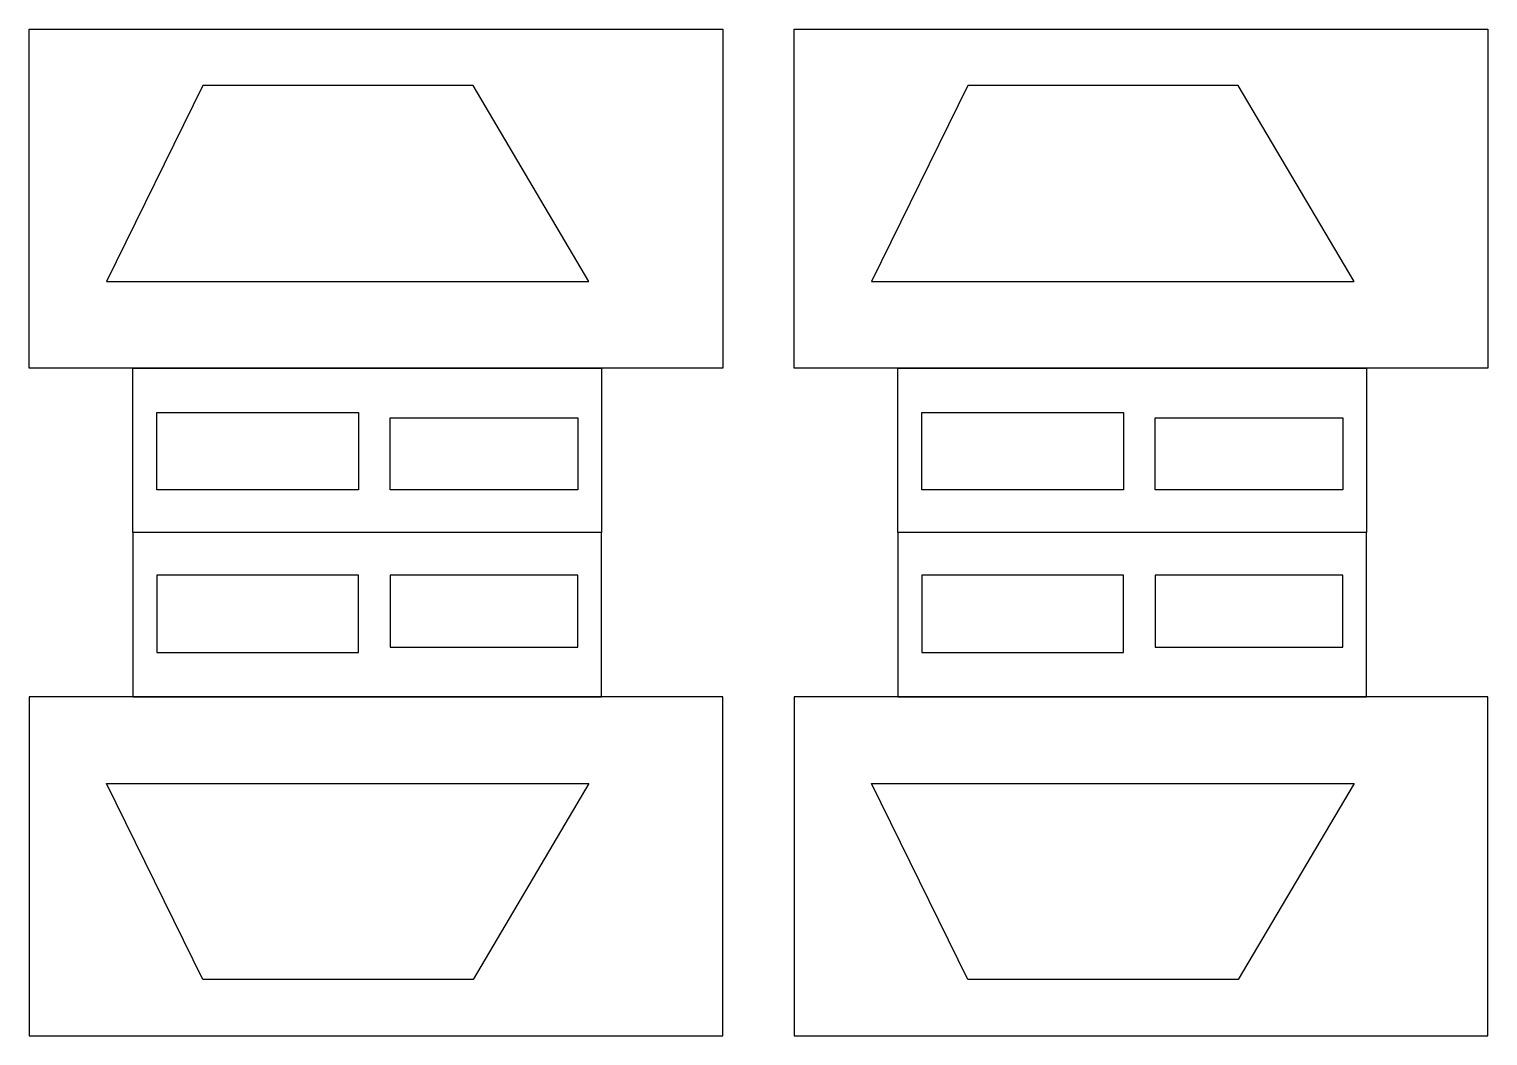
# Model space of a CAD drawing. Header units: inches. Extents: x 13.7 to 38.5, y -0.3 to 16.8.
import ezdxf

# ---------------------------------------------------------------- set-up
doc = ezdxf.new("R2010")
doc.units = ezdxf.units.IN
doc.header["$MEASUREMENT"] = 0

# ---------------------------------------------------------------- blocks, each defined once
blk = doc.blocks.new('*U2')
for p, q in [((-2.941, 7.592), (-4.581, 4.267)), ((1.652, 7.592), (-2.941, 7.592)), ((3.62, 4.267), (1.652, 7.592)), ((-4.581, 4.267), (3.62, 4.267)), ((-4.581, -4.267), (3.62, -4.267)), ((-2.941, -7.592), (-4.581, -4.267)), ((3.62, -4.267), (1.652, -7.592)), ((1.652, -7.592), (-2.941, -7.592))]:
    blk.add_line(p, q)
for points in [[(-5.893, 8.552), (5.893, 8.552), (5.893, 2.792), (-5.893, 2.792)], [(-4.133, 2.792), (3.83, 2.792), (3.83, 0), (-4.133, 0)], [(-3.724, 2.04), (-0.299, 2.04), (-0.299, 0.727), (-3.724, 0.727)], [(0.24, 1.946), (3.431, 1.946), (3.431, 0.727), (0.24, 0.727)], [(-4.133, -2.792), (3.83, -2.792), (3.83, 0), (-4.133, 0)], [(-3.724, -2.04), (-0.299, -2.04), (-0.299, -0.727), (-3.724, -0.727)], [(0.24, -1.946), (3.431, -1.946), (3.431, -0.727), (0.24, -0.727)], [(-5.893, -8.552), (5.893, -8.552), (5.893, -2.792), (-5.893, -2.792)]]:
    blk.add_lwpolyline(points, close=True)
blk = doc.blocks.new('*U3')
at = {"color": 0, "linetype": 'ByBlock', "lineweight": -2, "transparency": 16777216}
for p in [(0, 0), (13, 0)]:
    blk.add_blockref('*U2', p, dxfattribs=at)

msp = doc.modelspace()

# ---------------------------------------------------------------- block references
msp.add_blockref('*U3', (19.597, 8.223))

doc.saveas('drawing.dxf')
